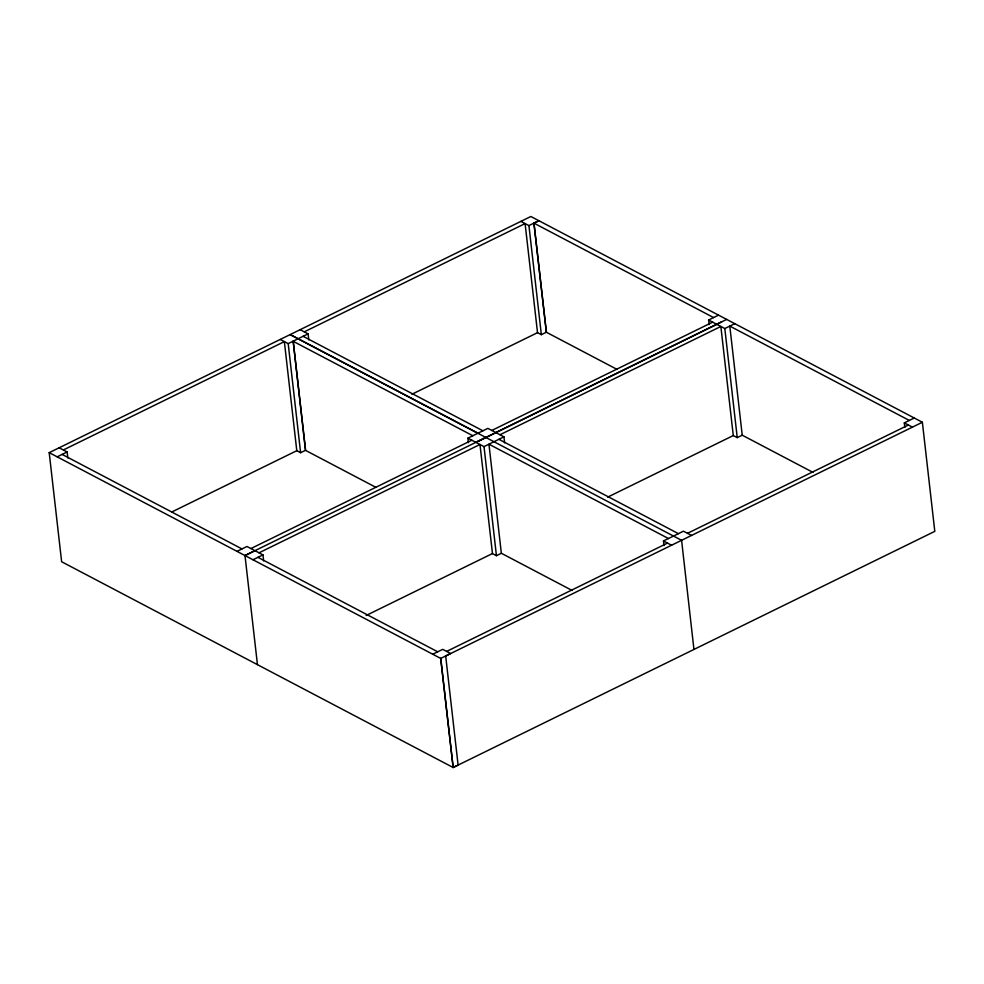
<?xml version="1.0" encoding="UTF-8"?>
<svg xmlns="http://www.w3.org/2000/svg" width="984" height="984" viewBox="0 0 984 984"><rect width="100%" height="100%" fill="white"/><g stroke="black" fill="none" stroke-linecap="round" stroke-linejoin="round"><path stroke-width="1.48" d="M290.206 334.56L530.856 216.492L922.365 422.259L934.8 531.348L453.144 767.508L61.635 561.741L49.2 452.652L290.108 334.609L681.592 540.314L693.941 649.44M57.207 456.834L67.133 451.963L67.822 458.015M280.268 339.455L288.189 343.613L308.103 333.859L308.791 339.911M520.905 221.375L528.925 225.582L538.875 220.699M171.868 511.951L296.787 450.697L300.612 452.714L305.606 450.266L293.183 341.165L305.471 450.328L375.765 487.277M411.927 394.24L537.522 332.666L541.348 334.671L546.341 332.223L617.165 369.455M254.942 550.671L244.991 555.554L257.451 664.63M475.887 442.345L721.69 321.829M263.638 560.942L262.949 554.878L252.986 559.761M49.2 452.652L440.709 658.419L450.66 653.536L442.714 649.354L432.739 654.225M440.709 658.419L453.144 767.508L458.101 765.072L445.678 655.984L922.365 422.259M63.345 449.971L284.364 341.608L296.787 450.697M304.277 331.842L525.099 223.577L537.522 332.666M546.415 332.272L533.992 223.183L538.949 220.748M709.218 324.622L708.603 320.021L718.554 315.138M237.021 551.36L246.972 546.477L262.949 554.878M468.409 442.714L467.892 438.163L487.855 428.372L503.943 436.834L504.632 442.898M250.908 548.555L471.828 440.229M491.791 430.451L712.662 322.149M245.016 555.566L485.924 437.425M716.721 324.289L726.672 319.406M476.01 442.406L716.819 324.339M259.026 552.811L479.971 444.485L492.48 553.623L496.44 555.702L501.373 553.279L572.098 590.449M499.983 434.756L720.854 326.467L733.277 435.555L737.237 437.634L742.231 435.186L812.944 472.357M467.892 438.163L484.005 446.613L503.943 436.834M708.603 320.021L724.814 328.545L734.765 323.662M366.146 615.48L492.394 553.574M607.657 497.141L733.277 435.555M663.991 545.53L663.462 540.979L683.449 531.188L691.543 535.431M904.837 427.437L904.321 422.886L914.271 418.003M446.625 651.42L667.521 543.106M687.509 533.316L908.38 425.026M533.992 223.183L713.597 317.574M909.314 420.439L729.796 326.098L742.231 435.186M904.321 422.886L912.414 427.142M300.157 329.677L308.103 333.859M303.109 336.307L482.91 430.795M498.9 439.307L678.419 533.648M290.219 334.572L477.941 433.231M293.035 341.239L472.837 435.74M668.456 538.531L488.95 444.19L501.348 553.291M663.462 540.979L671.568 545.234M59.151 447.769L67.133 451.963M62.14 454.411L241.978 548.924M257.956 557.325L437.696 651.789M724.814 328.545L737.237 437.634M533.906 223.134L546.341 332.223M528.925 225.582L541.348 334.671M484.005 446.613L496.44 555.702M440.734 658.407L453.169 767.495M288.189 343.613L300.612 452.714"/></g></svg>
